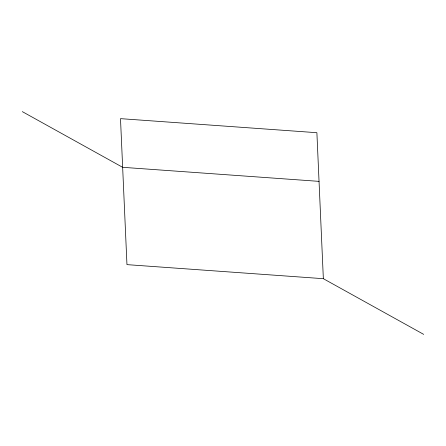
<?xml version="1.0" encoding="UTF-8"?>
<svg xmlns="http://www.w3.org/2000/svg" width="446" height="446" viewBox="0 0 446 446"><rect width="100%" height="100%" fill="white"/><g stroke="black" fill="none" stroke-linecap="round" stroke-linejoin="round"><path stroke-width="0.67" d="M319.041 181.366L122.65 167.311L22.3 111.623M323.35 278.689L126.959 264.634L120.498 118.647L316.889 132.702L323.35 278.689L423.7 334.377"/></g></svg>
